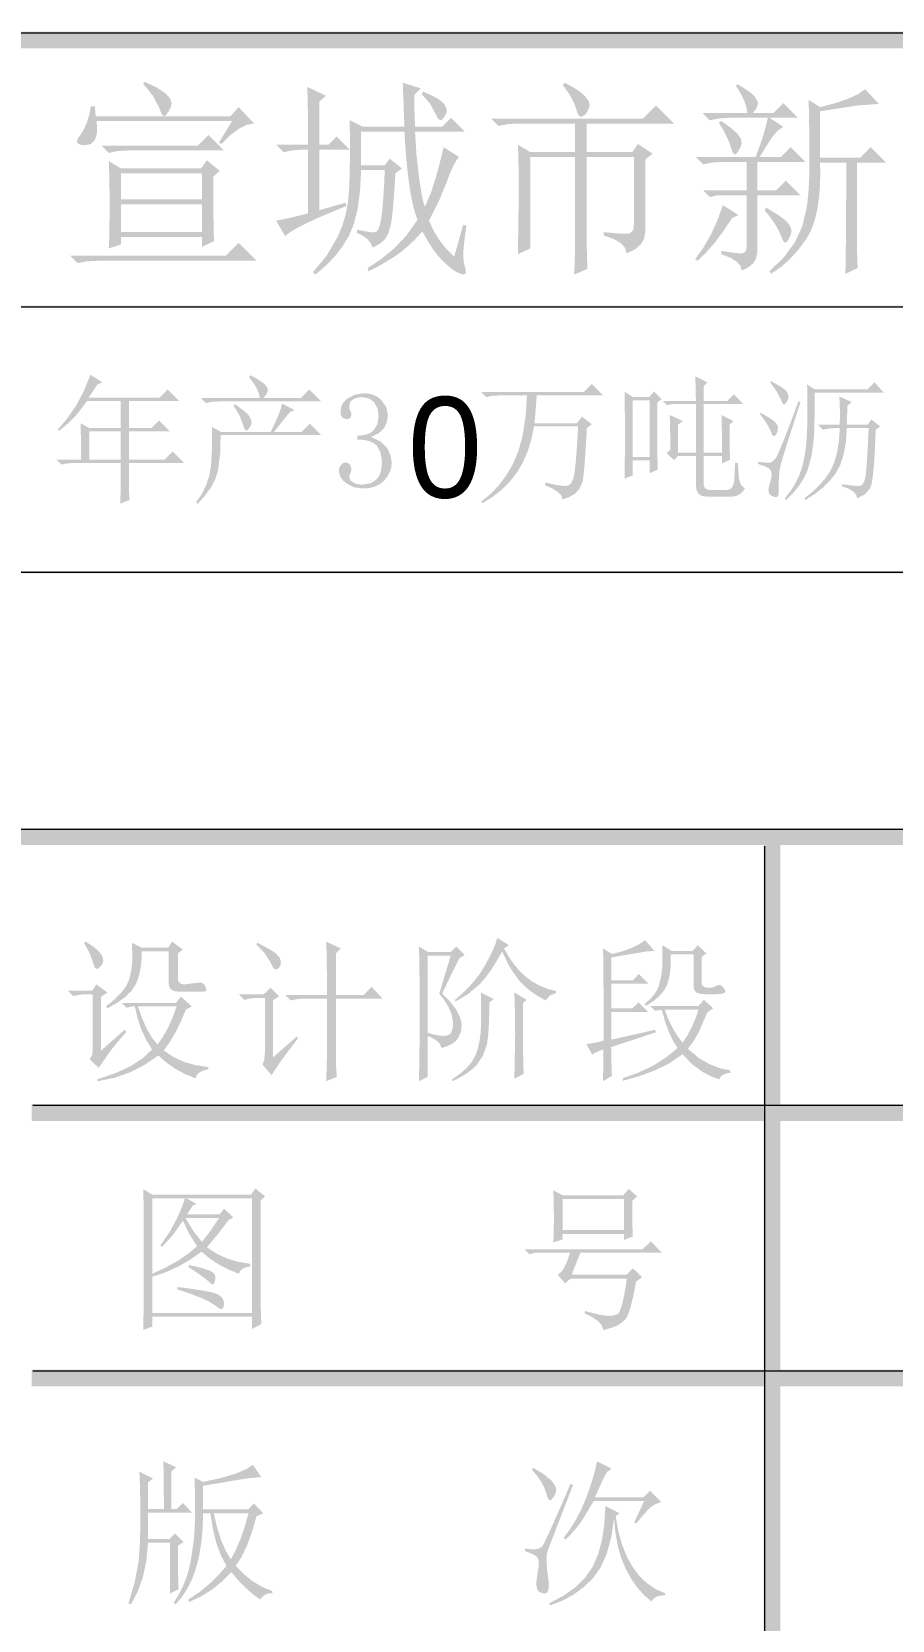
# Model space of a CAD drawing. Header units: millimetres. Extents: x 0 to 169, y 13 to 258.
# Drawn here: x 100.74 to 118.16, y 225.94 to 258.11 of the extents above; entities that cross this region are included whole.
import ezdxf

# ---------------------------------------------------------------- set-up
doc = ezdxf.new("R2010")
doc.units = ezdxf.units.MM

msp = doc.modelspace()

# ---------------------------------------------------------------- hatches: boundary and pattern name
h = msp.add_hatch(color=0)
h.dxf.hatch_style = 2
h.paths.add_polyline_path([(0, 257.767226), (168.994667, 257.767226), (168.994667, 258.105892), (0, 258.105892)])
h = msp.add_hatch(color=0)
h.dxf.hatch_style = 2
h.paths.add_polyline_path([(0.338667, 257.767226), (168.994667, 257.767226), (168.994667, 258.105892), (0.338667, 258.105892)])
h = msp.add_hatch(color=0)
h.paths.add_polyline_path([(102.145924, 255.801372), (104.097226, 255.801372), (104.3122, 256.016345), (104.626392, 255.702153), (102.67509, 255.702153), (102.46425, 255.68975), (102.294752, 255.652543)])
h.paths.add_polyline_path([(102.542799, 255.239132), (102.542799, 254.709965), (104.179908, 254.709965), (104.179908, 255.239132)])
h.paths.add_polyline_path([(102.542799, 254.610747), (102.542799, 254.048507), (104.179908, 254.048507), (104.179908, 254.610747)])
h.paths.add_polyline_path([(102.294752, 255.487179), (102.542799, 255.338351), (104.163372, 255.338351), (104.279127, 255.503715), (104.54371, 255.288741), (104.411418, 255.172986), (104.411677, 254.906594), (104.412452, 254.669658), (104.413744, 254.462177), (104.415553, 254.284151), (104.417878, 254.135582), (104.42072, 254.016468), (104.424079, 253.926809), (104.427955, 253.866606), (104.179908, 253.750851), (104.179908, 253.949288), (102.542799, 253.949288), (102.542799, 253.80046), (102.294752, 253.717778), (102.301986, 253.883228), (102.307154, 254.082269), (102.310255, 254.315416), (102.311288, 254.583186), (102.310255, 254.853884), (102.307154, 255.095127), (102.301986, 255.306397)])
h.paths.add_polyline_path([(101.517538, 253.56895), (104.659465, 253.56895), (104.924049, 253.833533), (105.287851, 253.469731), (102.096314, 253.469731), (101.848267, 253.457329), (101.666366, 253.420122)])
h.paths.add_polyline_path([(102.989283, 257.058142), (103.022356, 257.091215), (103.266269, 256.976149), (103.435767, 256.865217), (103.534986, 256.761175), (103.568059, 256.661267), (103.552212, 256.586853), (103.507425, 256.495903), (103.457127, 256.421489), (103.419231, 256.396684), (103.394426, 256.407019), (103.369622, 256.438025), (103.344817, 256.489702), (103.320012, 256.562049), (103.18772, 256.810095)])
h.paths.add_polyline_path([(104.527174, 255.867517), (104.791757, 256.297465), (102.046705, 256.297465), (102.05704, 256.174475), (102.054973, 256.070089), (102.040504, 255.984306), (102.013632, 255.917127), (101.926816, 255.830999), (101.798658, 255.806884), (101.733546, 255.815066), (101.687037, 255.830999), (101.659132, 255.854168), (101.64983, 255.884054), (101.6705, 255.946066), (101.732512, 256.032882), (101.800725, 256.148637), (101.856536, 256.280929), (101.899944, 256.429757), (101.93095, 256.595122), (102.013632, 256.595122), (102.030168, 256.396684), (104.758684, 256.396684), (104.924049, 256.578585), (105.238241, 256.247856), (105.09148, 256.222018), (104.932317, 256.144503), (104.760751, 256.015312), (104.576783, 255.834444)])
h = msp.add_hatch(color=0)
h.paths.add_polyline_path([(106.428866, 253.23822), (106.702407, 253.565505), (106.930472, 253.9548), (107.022456, 254.173908), (107.091703, 254.409553), (107.138211, 254.661734), (107.161983, 254.930451), (107.172232, 255.224921), (107.17783, 255.554014), (107.178261, 255.917213), (107.173007, 256.314002), (107.43759, 256.18171), (108.28095, 256.18171), (108.247877, 257.074679), (108.611679, 256.958924), (108.479387, 256.826632), (108.483521, 256.516573), (108.495924, 256.18171), (109.041627, 256.18171), (109.223528, 256.363611), (109.504648, 256.082491), (108.495924, 256.082491), (108.524862, 255.616025), (108.578606, 255.145425), (108.610645, 254.932432), (108.640618, 254.764398), (108.668523, 254.640805), (108.694361, 254.561137), (108.814939, 254.838812), (108.914847, 255.145425), (109.000975, 255.463063), (109.0747, 255.768299), (109.388892, 255.569861), (109.336182, 255.507849), (109.277271, 255.404497), (109.212159, 255.259803), (109.140845, 255.073767), (108.975481, 254.668624), (108.777043, 254.280017), (108.877296, 254.06711), (108.996151, 253.874874), (109.133611, 253.703308), (109.289674, 253.552413), (109.471575, 254.197335), (109.53772, 254.180799), (109.508782, 253.982361), (109.488111, 253.816997), (109.475709, 253.684705), (109.471575, 253.585486), (109.483977, 253.42839), (109.521184, 253.28783), (109.525318, 253.213416), (109.471575, 253.188611), (109.372356, 253.221684), (109.309311, 253.255704), (109.23593, 253.307811), (109.152214, 253.377488), (109.058163, 253.464219), (108.957911, 253.572825), (108.855592, 253.708821), (108.751205, 253.872721), (108.644752, 254.065043), (108.49601, 253.901746), (108.347785, 253.759119), (108.200593, 253.637163), (108.054951, 253.535877), (107.785545, 253.374646), (107.553345, 253.254757), (107.536809, 253.320903), (107.81035, 253.502804), (108.071488, 253.717778), (108.318846, 253.978227), (108.545533, 254.296554), (108.497991, 254.433066), (108.454582, 254.594899), (108.415308, 254.782571), (108.380168, 254.996597), (108.349163, 255.235256), (108.322291, 255.496136), (108.299553, 255.77872), (108.28095, 256.082491), (107.404517, 256.082491), (107.404517, 255.404497), (107.884075, 255.404497), (107.983293, 255.536788), (108.23134, 255.338351), (108.099049, 255.239132), (108.086657, 255.038369), (108.07433, 254.85776), (108.062132, 254.697305), (108.050128, 254.557003), (108.038383, 254.436855), (108.02696, 254.336861), (108.015925, 254.257021), (108.005342, 254.197335), (107.955733, 254.024391), (107.889587, 253.905191), (107.789679, 253.817686), (107.636028, 253.734314), (107.597787, 253.827332), (107.532675, 253.907947), (107.440691, 253.97616), (107.321835, 254.03197), (107.321835, 254.098116), (107.45628, 254.070211), (107.562303, 254.052641), (107.64042, 254.045406), (107.691149, 254.048507), (107.726289, 254.070211), (107.757295, 254.118787), (107.784167, 254.194234), (107.806905, 254.296554), (107.827489, 254.446415), (107.847557, 254.66449), (107.866591, 254.950777), (107.884075, 255.305278), (107.404517, 255.305278), (107.382813, 254.886785), (107.334237, 254.524619), (107.25879, 254.219298), (107.15647, 253.971337), (107.027279, 253.758344), (106.871217, 253.557236), (106.688282, 253.367498), (106.478476, 253.188611)])
h.paths.add_polyline_path([(108.628215, 256.843168), (108.661288, 256.892778), (108.823638, 256.82155), (108.947231, 256.757041), (109.032583, 256.699766), (109.080212, 256.650243), (109.124998, 256.571006), (109.140845, 256.512439), (109.128443, 256.455251), (109.091236, 256.38566), (109.045761, 256.331227), (109.008554, 256.314002), (108.958944, 256.347075), (108.909335, 256.446293), (108.797714, 256.652999)])
h.paths.add_polyline_path([(106.561158, 254.494991), (107.090325, 254.643819), (107.106861, 254.577674), (106.852355, 254.474062), (106.62627, 254.378203), (106.428608, 254.290094), (106.259368, 254.209737), (106.118549, 254.137132), (106.006153, 254.072278), (105.922179, 254.015176), (105.866627, 253.965825), (105.684726, 254.280017), (105.986516, 254.342029), (106.329648, 254.428845), (106.329648, 255.718689), (106.230429, 255.718689), (106.023723, 255.706287), (105.833554, 255.66908), (105.684726, 255.817908), (106.329648, 255.817908), (106.328614, 256.219951), (106.325513, 256.549646), (106.320346, 256.806995), (106.313111, 256.991997), (106.69345, 256.810095), (106.561158, 256.69434), (106.561158, 255.817908), (106.743059, 255.817908), (106.908424, 255.983273), (107.173007, 255.718689), (106.561158, 255.718689)])
h = msp.add_hatch(color=0)
h.paths.add_polyline_path([(111.489023, 257.025069), (111.522095, 257.074679), (111.672043, 256.995183), (111.791502, 256.922406), (111.880988, 256.856863), (111.941019, 256.799071), (112.01061, 256.703298), (112.034726, 256.628194), (112.023012, 256.579274), (111.990628, 256.501415), (111.941019, 256.427001), (111.874873, 256.38566), (111.839647, 256.387641), (111.808038, 256.418044), (111.77953, 256.476352), (111.753606, 256.562049), (111.718466, 256.6592), (111.662655, 256.768754), (111.586174, 256.890711)])
h.paths.add_polyline_path([(110.579517, 253.602023), (110.596054, 254.831233), (110.59502, 255.119501), (110.59192, 255.380381), (110.586752, 255.613355), (110.579517, 255.817908), (110.827564, 255.66908), (111.737069, 255.66908), (111.737069, 256.247856), (110.579517, 256.247856), (110.372812, 256.235454), (110.182642, 256.198247), (110.033814, 256.347075), (113.109595, 256.347075), (113.374179, 256.611658), (113.737981, 256.247856), (111.96858, 256.247856), (111.96858, 255.66908), (112.894622, 255.66908), (113.010377, 255.834444), (113.308033, 255.636007), (113.159205, 255.520252), (113.159205, 254.065043), (113.135434, 253.919316), (113.06412, 253.796326), (112.945264, 253.696074), (112.778866, 253.618559), (112.749928, 253.728113), (112.663111, 253.825265), (112.518417, 253.910014), (112.315845, 253.982361), (112.315845, 254.048507), (112.568715, 254.023702), (112.767842, 254.015434), (112.843203, 254.027836), (112.895311, 254.065043), (112.923646, 254.127055), (112.927694, 254.213872), (112.927694, 255.569861), (111.96858, 255.569861), (111.96858, 253.899679), (111.985116, 253.304366), (111.720533, 253.188611), (111.732935, 253.606157), (111.737069, 253.998898), (111.737069, 255.569861), (110.827564, 255.569861), (110.827564, 253.717778)])
h = msp.add_hatch(color=0)
h.paths.add_polyline_path([(117.442148, 255.454106), (117.442148, 253.932752), (117.446282, 253.647498), (117.458684, 253.320903), (117.210637, 253.205148), (117.217872, 253.67437), (117.223039, 254.205603), (117.22614, 254.798849), (117.227174, 255.454106), (116.698007, 255.454106), (116.70086, 255.194949), (116.692925, 254.954912), (116.674268, 254.733995), (116.644952, 254.532198), (116.605043, 254.349522), (116.554605, 254.185966), (116.493702, 254.041531), (116.422399, 253.916215), (116.26315, 253.698141), (116.090981, 253.506938), (115.905377, 253.342607), (115.705819, 253.205148), (115.672747, 253.254757), (115.966269, 253.5407), (116.185377, 253.839045), (116.334894, 254.161506), (116.422399, 254.51704), (116.448151, 254.715391), (116.467186, 254.938031), (116.478985, 255.184441), (116.483033, 255.454106), (116.478899, 256.053553), (116.466497, 256.727413), (116.698007, 256.578585), (117.0153, 256.663334), (117.272649, 256.752218), (117.470053, 256.845235), (117.607512, 256.942387), (117.888632, 256.644731), (117.442148, 256.611658), (117.315024, 256.592021), (117.148625, 256.566183), (116.942953, 256.534143), (116.698007, 256.495903), (116.698007, 255.553325), (117.508293, 255.553325), (117.723267, 255.768299), (118.03746, 255.454106)])
h.paths.add_polyline_path([(114.697095, 256.297465), (114.892088, 256.161039), (115.0168, 256.049418), (115.086391, 255.954334), (115.110507, 255.867517), (115.09466, 255.784835), (115.049873, 255.702153), (115.003709, 255.640141), (114.978215, 255.61947), (114.93274, 255.652543), (114.895533, 255.751762), (114.861427, 255.858216), (114.808717, 255.979138), (114.737403, 256.114531), (114.647486, 256.264392)])
h.paths.add_polyline_path([(115.606601, 254.544601), (115.750261, 254.458818), (115.86705, 254.38337), (115.956967, 254.318258), (116.020012, 254.263481), (116.094426, 254.168396), (116.119231, 254.08158), (116.106829, 254.007855), (116.069622, 253.921727), (116.024146, 253.854893), (115.986939, 253.833533), (115.949732, 253.87074), (115.904257, 253.982361), (115.852581, 254.095016), (115.780234, 254.218006), (115.687216, 254.351331), (115.573528, 254.494991)])
h.paths.add_polyline_path([(114.730168, 254.59421), (115.044361, 254.395773), (114.912069, 254.329627), (114.732235, 254.058842), (114.556536, 253.825265), (114.38497, 253.628894), (114.217538, 253.469731), (114.167929, 253.502804), (114.333293, 253.732247), (114.482122, 253.990629), (114.614413, 254.27795)])
h.paths.add_polyline_path([(114.697095, 253.668168), (114.833607, 253.646464), (114.945831, 253.630961), (115.034284, 253.62166), (115.099483, 253.618559), (115.146939, 253.626827), (115.181476, 253.651632), (115.202577, 253.692973), (115.209726, 253.750851), (115.209726, 254.792648), (114.614413, 254.792648), (114.465585, 254.759575), (114.333293, 254.891866), (115.209726, 254.891866), (115.209726, 255.470642), (114.730168, 255.470642), (114.523463, 255.45824), (114.333293, 255.421033), (114.184465, 255.569861), (115.391627, 255.569861), (115.475343, 255.793103), (115.544589, 255.999809), (115.599366, 256.189978), (115.639674, 256.363611), (114.86246, 256.363611), (114.655754, 256.351209), (114.465585, 256.314002), (114.316757, 256.46283), (115.226262, 256.46283), (115.205592, 256.583753), (115.160116, 256.715011), (115.089836, 256.856604), (114.994752, 257.008533), (115.027825, 257.041606), (115.161236, 256.963144), (115.264158, 256.893467), (115.337108, 256.833091), (115.380602, 256.782535), (115.425389, 256.707432), (115.441236, 256.661267), (115.416431, 256.570317), (115.342017, 256.46283), (115.755429, 256.46283), (115.953866, 256.661267), (116.251523, 256.363611), (115.672747, 256.363611), (115.953866, 256.18171), (115.8388, 256.103851), (115.727868, 255.972248), (115.611424, 255.793792), (115.474309, 255.569861), (115.904257, 255.569861), (116.102694, 255.768299), (116.400351, 255.470642), (115.4247, 255.470642), (115.4247, 254.891866), (115.805038, 254.891866), (116.003476, 255.090304), (116.301132, 254.792648), (115.4247, 254.792648), (115.4247, 253.635095), (115.405063, 253.51934), (115.346151, 253.420122), (115.247966, 253.337439), (115.110507, 253.271293), (115.084669, 253.366378), (115.007154, 253.453194), (114.877963, 253.531743), (114.697095, 253.602023)])
h = msp.add_hatch(color=0)
h.dxf.hatch_style = 2
h.paths.add_polyline_path([(82.736972, 252.517892), (168.656, 252.517892), (168.656, 252.560226), (82.736972, 252.560226)])
h = msp.add_hatch(color=0)
h.paths.add_polyline_path([(101.89942, 250.014493), (101.89942, 249.441229), (102.53883, 249.441229), (102.53883, 250.014493)])
h.paths.add_polyline_path([(101.921469, 251.161021), (102.164003, 251.006681), (102.064785, 250.962583), (101.888396, 250.698), (103.321556, 250.698), (103.48692, 250.863365), (103.718431, 250.631854), (102.704194, 250.631854), (102.704194, 250.080639), (103.156191, 250.080639), (103.310531, 250.234979), (103.531017, 250.014493), (102.704194, 250.014493), (102.704194, 249.441229), (103.420774, 249.441229), (103.586139, 249.606594), (103.817649, 249.375083), (102.704194, 249.375083), (102.704194, 248.95616), (102.705572, 248.782527), (102.715219, 248.625431), (102.527806, 248.54826), (102.531854, 248.708716), (102.535385, 248.84385), (102.537882, 248.955212), (102.53883, 249.044354), (102.53883, 249.375083), (101.601764, 249.375083), (101.461204, 249.366815), (101.337181, 249.34201), (101.237962, 249.441229), (101.734056, 249.441229), (101.733108, 249.676788), (101.73061, 249.878756), (101.727079, 250.046619), (101.723031, 250.179858), (101.89942, 250.080639), (102.53883, 250.080639), (102.53883, 250.631854), (101.855323, 250.631854), (101.739568, 250.472002), (101.623812, 250.328686), (101.479118, 250.183303), (101.293083, 250.025517), (101.26001, 250.047566), (101.451558, 250.274253), (101.634837, 250.538148), (101.792622, 250.833048)])
h = msp.add_hatch(color=0)
h.paths.add_polyline_path([(104.823948, 250.532635), (104.845997, 250.565708), (104.944182, 250.49629), (105.023763, 250.436173), (105.084742, 250.384324), (105.127116, 250.33971), (105.171903, 250.26254), (105.18775, 250.201906), (105.176037, 250.144029), (105.143653, 250.086151), (105.102312, 250.039298), (105.077507, 250.025517), (105.044434, 250.05859), (105.011361, 250.157809), (104.940392, 250.339021)])
h.paths.add_polyline_path([(105.805111, 250.576733), (106.05867, 250.444441), (105.959451, 250.400344), (105.901746, 250.32903), (105.828538, 250.239113), (105.74086, 250.130593), (105.639747, 250.003469), (106.201986, 250.003469), (106.367351, 250.168833), (106.598861, 249.937323), (104.559365, 249.937323), (104.550407, 249.557673), (104.504243, 249.215231), (104.453686, 249.050555), (104.368506, 248.88588), (104.24922, 248.719137), (104.096344, 248.54826), (104.063271, 248.581333), (104.181179, 248.751952), (104.270666, 248.933422), (104.332247, 249.126261), (104.366439, 249.330986), (104.38711, 249.731306), (104.382976, 250.102688), (104.570389, 250.003469), (105.573601, 250.003469), (105.662484, 250.187609), (105.730697, 250.343844), (105.778239, 250.473208)])
h.paths.add_polyline_path([(104.16249, 250.686976), (105.353115, 250.686976), (105.333391, 250.78206), (105.290414, 250.885413), (105.223665, 250.997034), (105.132628, 251.116924), (105.165701, 251.149997), (105.27026, 251.092033), (105.353115, 251.041821), (105.415299, 250.998843), (105.457845, 250.962583), (105.502632, 250.901261), (105.518479, 250.85234), (105.493674, 250.769658), (105.41926, 250.686976), (106.179937, 250.686976), (106.356326, 250.863365), (106.598861, 250.62083), (104.526292, 250.62083), (104.385732, 250.612562), (104.261708, 250.587757)])
h = msp.add_hatch(color=0)
h.dxf.hatch_style = 2
h.paths.add_polyline_path([(111.974835, 250.080639), (111.96268, 249.861014), (111.950977, 249.66516), (111.939662, 249.493078), (111.92867, 249.344766), (111.917937, 249.220226), (111.907397, 249.119457), (111.896986, 249.042459), (111.88664, 248.989233), (111.823939, 248.847295), (111.7323, 248.746698), (111.611722, 248.681241), (111.478741, 248.636455), (111.460051, 248.709922), (111.39537, 248.781838), (111.284179, 248.852721), (111.125963, 248.923087), (111.136987, 248.978208), (111.362986, 248.925843), (111.539375, 248.90655), (111.60664, 248.920072), (111.659953, 248.969251), (111.69983, 249.054603), (111.726788, 249.176646), (111.744185, 249.33779), (111.762617, 249.548027), (111.781048, 249.80684), (111.798446, 250.113712), (110.905477, 250.113712), (110.84958, 249.843961), (110.772496, 249.596947), (110.673708, 249.372672), (110.552699, 249.171134), (110.410072, 248.990266), (110.246775, 248.828002), (110.062807, 248.684342), (109.858168, 248.559285), (109.836119, 248.592358), (110.019054, 248.739205), (110.187519, 248.915508), (110.341515, 249.121783), (110.481041, 249.358547), (110.594729, 249.631312), (110.679479, 249.95317), (110.735289, 250.323604), (110.762161, 250.742097), (110.199921, 250.742097), (110.059362, 250.733829), (109.935338, 250.709024), (109.836119, 250.808243), (111.908689, 250.808243), (112.074053, 250.973608), (112.305564, 250.742097), (110.960599, 250.742097), (110.916501, 250.179858), (111.776397, 250.179858), (111.875616, 250.312149), (112.074053, 250.157809)])
h = msp.add_hatch(color=0)
h.paths.add_polyline_path([(113.400057, 250.598781), (113.400057, 249.628642), (113.411081, 249.242792), (113.245717, 249.165622), (113.245717, 249.430205), (112.903963, 249.430205), (112.903963, 249.121524), (112.738598, 249.055378), (112.749623, 249.937323), (112.738598, 250.819267), (112.903963, 250.709024), (113.234692, 250.709024), (113.333911, 250.819267), (113.488251, 250.664927)])
h.paths.add_polyline_path([(113.245717, 250.642878), (112.903963, 250.642878), (112.903963, 249.496351), (113.245717, 249.496351)])
h.paths.add_polyline_path([(113.66464, 249.639667), (113.663693, 249.844478), (113.661195, 250.029651), (113.657664, 250.196222), (113.653616, 250.345222), (113.918199, 250.223955), (113.81898, 250.146785), (113.81898, 249.584545), (114.182783, 249.584545), (114.182783, 250.565708), (113.697713, 250.565708), (113.598494, 250.54366), (113.5103, 250.631854), (114.182783, 250.631854), (114.171758, 251.127948), (114.414293, 251.006681), (114.337123, 250.92951), (114.337123, 250.631854), (114.822192, 250.631854), (114.954484, 250.764146), (115.141897, 250.565708), (114.337123, 250.565708), (114.337123, 249.584545), (114.711949, 249.584545), (114.711002, 249.811921), (114.708504, 250.014493), (114.704973, 250.19226), (114.700925, 250.345222), (114.94346, 250.223955), (114.866289, 250.146785), (114.866462, 249.882288), (114.867668, 249.676185), (114.87094, 249.528993), (114.877314, 249.441229), (114.711949, 249.364059), (114.711949, 249.518399), (114.337123, 249.518399), (114.337123, 248.95616), (114.346511, 248.898282), (114.375019, 248.856941), (114.423164, 248.832136), (114.491463, 248.823868), (114.789119, 248.823868), (114.856126, 248.835409), (114.907631, 248.870721), (114.942598, 248.930838), (114.959996, 249.016793), (114.976533, 249.375083), (115.031654, 249.375083), (115.053703, 249.060891), (115.093666, 248.934111), (115.17497, 248.856941), (115.12338, 248.784594), (115.059904, 248.732918), (114.985059, 248.701912), (114.899362, 248.691576), (114.403269, 248.691576), (114.306031, 248.706046), (114.237215, 248.749454), (114.196305, 248.821801), (114.182783, 248.923087), (114.182783, 249.518399), (113.81898, 249.518399), (113.74181, 249.430205), (113.58747, 249.573521)])
h = msp.add_hatch(color=0)
h.paths.add_polyline_path([(116.434828, 250.962583), (116.589168, 250.863365), (117.658526, 250.863365), (117.801842, 251.006681), (117.989255, 250.797219), (116.589168, 250.797219), (116.588134, 250.532722), (116.585034, 250.293546), (116.579866, 250.080208), (116.572631, 249.893226), (116.531979, 249.550094), (116.445852, 249.231767), (116.375572, 249.076566), (116.280487, 248.924465), (116.160598, 248.774431), (116.015904, 248.625431), (115.982831, 248.658503), (116.098414, 248.804059), (116.196427, 248.958916), (116.275837, 249.122041), (116.335609, 249.292401), (116.379103, 249.479556), (116.410712, 249.694099), (116.430952, 249.936548), (116.44034, 250.207418), (116.440254, 250.465714), (116.439651, 250.678018), (116.438014, 250.843814)])
h.paths.add_polyline_path([(116.655314, 250.146785), (117.096286, 250.146785), (117.098439, 250.347203), (117.096975, 250.509898), (117.09241, 250.634352), (117.085262, 250.720049), (117.338821, 250.609806), (117.250626, 250.532635), (117.239602, 250.146785), (117.658526, 250.146785), (117.735696, 250.257028), (117.912085, 250.113712), (117.82389, 250.047566), (117.814847, 249.799261), (117.804253, 249.579377), (117.792109, 249.387916), (117.778415, 249.224877), (117.76317, 249.09026), (117.746376, 248.984065), (117.72803, 248.906292), (117.708135, 248.856941), (117.601337, 248.737052), (117.449064, 248.658503), (117.424087, 248.735157), (117.365003, 248.800441), (117.27078, 248.855391), (117.140383, 248.901038), (117.140383, 248.945135), (117.33951, 248.917575), (117.476625, 248.90655), (117.522961, 248.914819), (117.562063, 248.947891), (117.592897, 249.005769), (117.614428, 249.088451), (117.630965, 249.218676), (117.647501, 249.427449), (117.664038, 249.71477), (117.680574, 250.080639), (117.239602, 250.080639), (117.219879, 249.800553), (117.176901, 249.555606), (117.110153, 249.3458), (117.019116, 249.171134), (116.900174, 249.019205), (116.757978, 248.877612), (116.59201, 248.746353), (116.401755, 248.625431), (116.379706, 248.658503), (116.543004, 248.788986), (116.685631, 248.925154), (116.807587, 249.068556), (116.908873, 249.220743), (116.98544, 249.389208), (117.041853, 249.588679), (117.07863, 249.819156), (117.096286, 250.080639), (117.019116, 250.080639), (116.878556, 250.072371), (116.754533, 250.047566)])
h.paths.add_polyline_path([(116.302536, 250.609806), (116.218562, 250.351434), (116.144406, 250.122066), (116.080069, 249.921766), (116.02555, 249.750599), (115.98085, 249.608629), (115.945969, 249.49592), (115.920906, 249.412538), (115.905661, 249.358547), (115.87121, 249.18767), (115.861564, 249.000257), (115.858808, 248.837648), (115.856052, 248.741186), (115.839515, 248.6964), (115.806442, 248.680552), (115.76579, 248.688131), (115.712736, 248.708113), (115.665882, 248.750143), (115.652102, 248.812844), (115.66037, 248.887258), (115.685175, 248.978208), (115.70998, 249.073293), (115.718248, 249.143573), (115.703089, 249.210408), (115.663126, 249.26484), (115.579755, 249.30687), (115.44264, 249.353035), (115.44264, 249.397132), (115.535658, 249.386797), (115.608005, 249.380595), (115.659681, 249.378528), (115.690687, 249.380595), (115.735473, 249.404711), (115.80093, 249.474302), (115.822623, 249.510454), (115.854587, 249.577483), (115.896758, 249.675259), (115.949069, 249.803653), (116.011458, 249.962537), (116.083859, 250.15178), (116.166207, 250.371254), (116.258439, 250.62083)])
h.paths.add_polyline_path([(115.497762, 250.389319), (115.64659, 250.303537), (115.754077, 250.228089), (115.820223, 250.162977), (115.845027, 250.1082), (115.836759, 250.017249), (115.811954, 249.959372), (115.778881, 249.924921), (115.762345, 249.915274), (115.729272, 249.941457), (115.696199, 250.025517), (115.612828, 250.181925), (115.475713, 250.367271)])
h.paths.add_polyline_path([(115.707224, 251.028729), (115.833142, 250.959483), (115.929088, 250.900572), (115.994028, 250.851996), (116.026928, 250.813755), (116.051733, 250.752433), (116.060001, 250.720049), (116.048977, 250.66286), (116.021416, 250.609806), (115.988343, 250.567775), (115.971807, 250.554684), (115.938734, 250.579489), (115.905661, 250.653903), (115.82229, 250.817889), (115.685175, 251.006681)])
h = msp.add_hatch(color=0)
h.dxf.hatch_style = 2
h.paths.add_polyline_path([(108.024083, 249.386108), (108.01392, 249.282669), (107.98412, 249.186981), (107.935717, 249.098528), (107.869743, 249.016793), (107.78396, 248.945308), (107.683708, 248.895526), (107.568986, 248.866415), (107.439795, 248.856941), (107.254449, 248.883124), (107.098042, 248.967184), (107.033791, 249.023081), (106.989177, 249.083628), (106.963166, 249.149343), (106.954726, 249.220743), (106.964372, 249.282755), (106.998823, 249.336498), (107.040853, 249.373705), (107.087017, 249.386108), (107.142139, 249.373705), (107.180724, 249.336498), (107.208285, 249.253816), (107.201395, 249.203518), (107.186236, 249.165622), (107.169011, 249.122902), (107.164188, 249.088451), (107.184858, 249.027129), (107.24687, 248.978208), (107.333686, 248.943757), (107.428771, 248.934111), (107.602404, 248.96305), (107.726427, 249.049866), (107.769835, 249.115151), (107.800841, 249.195938), (107.819445, 249.293262), (107.825646, 249.408156), (107.798085, 249.586612), (107.720915, 249.727861), (107.655889, 249.779365), (107.568642, 249.817434), (107.459691, 249.841032), (107.329552, 249.849128), (107.329552, 249.926299), (107.430752, 249.932586), (107.519032, 249.951792), (107.593877, 249.984435), (107.654769, 250.03103), (107.731939, 250.154364), (107.7595, 250.323174), (107.738829, 250.46649), (107.676818, 250.593269), (107.57002, 250.680086), (107.417747, 250.709024), (107.335064, 250.698), (107.252382, 250.670439), (107.185547, 250.617385), (107.164188, 250.54366), (107.169011, 250.469935), (107.186236, 250.433417), (107.208285, 250.378295), (107.201395, 250.327997), (107.186236, 250.290101), (107.153852, 250.265296), (107.109066, 250.257028), (107.026384, 250.290101), (106.996756, 250.336265), (106.987799, 250.411368), (106.996239, 250.490002), (107.02225, 250.560885), (107.066864, 250.624533), (107.131115, 250.681464), (107.284077, 250.758634), (107.461844, 250.786194), (107.565024, 250.777065), (107.658903, 250.750365), (107.742447, 250.70713), (107.814622, 250.648391), (107.91384, 250.504386), (107.946913, 250.356247), (107.926243, 250.203284), (107.864231, 250.075127), (107.757433, 249.973152), (107.60516, 249.90425), (107.807731, 249.800897), (107.935889, 249.67274), (108.000657, 249.527357)])
h = msp.add_hatch(color=0)
h.dxf.hatch_style = 2
h.paths.add_polyline_path([(82.736972, 247.141559), (168.656, 247.141559), (168.656, 247.183892), (82.736972, 247.183892)])
h = msp.add_hatch(color=0)
h.dxf.hatch_style = 2
h.paths.add_polyline_path([(0.338667, 241.638226), (168.994667, 241.638226), (168.994667, 241.976892), (0.338667, 241.976892)])
h = msp.add_hatch(color=0)
h.dxf.hatch_style = 2
h.paths.add_polyline_path([(115.552361, 12.706615), (115.891024, 12.706615), (115.891024, 241.638226), (115.552361, 241.638226)])
h = msp.add_hatch(color=0)
h.paths.add_polyline_path([(101.793146, 239.658922), (101.831731, 239.68097), (101.998474, 239.565904), (102.107339, 239.471509), (102.166594, 239.384003), (102.184509, 239.300632), (102.164527, 239.228974), (102.123875, 239.173852), (102.0784, 239.136645), (102.057729, 239.124243), (102.012943, 239.153871), (101.980559, 239.24551), (101.913724, 239.43568)])
h.paths.add_polyline_path([(102.140411, 237.476109), (102.614457, 237.895033), (102.653042, 237.856448), (102.471141, 237.645608), (102.322313, 237.459573), (102.090802, 237.123332), (101.908901, 237.29972), (101.957821, 237.381714), (101.969535, 237.476109), (101.969535, 238.617125), (101.809682, 238.617125), (101.699439, 238.606101), (101.57266, 238.57854), (101.462417, 238.688783), (101.95851, 238.688783), (102.041193, 238.815563), (102.267191, 238.650198), (102.140411, 238.567516)])
h.paths.add_polyline_path([(102.884552, 238.369078), (102.974469, 238.11595), (103.070587, 237.902612), (103.172907, 237.729582), (103.281427, 237.597377), (103.392876, 237.756712), (103.495023, 237.937752), (103.586835, 238.14153), (103.667278, 238.369078)])
h.paths.add_polyline_path([(102.553823, 238.440736), (103.656253, 238.440736), (103.755472, 238.567516), (103.975958, 238.369078), (103.854691, 238.302932), (103.755472, 238.065221), (103.647985, 237.84818), (103.53223, 237.651809), (103.408207, 237.476109), (103.59829, 237.346832), (103.812661, 237.248044), (104.050803, 237.179228), (104.3122, 237.139868), (104.3122, 237.101283), (104.202732, 237.068124), (104.122719, 237.02618), (104.072679, 236.974934), (104.053128, 236.91387), (103.841341, 236.998619), (103.64454, 237.104039), (103.463242, 237.23013), (103.297964, 237.376891), (103.022959, 237.185774), (102.726767, 237.034448), (102.408871, 236.92343), (102.068753, 236.853236), (102.057729, 236.891821), (102.424718, 237.016017), (102.732279, 237.157783), (102.980929, 237.318152), (103.171184, 237.498158), (103.050261, 237.695476), (102.952076, 237.906746), (102.876628, 238.131453), (102.823918, 238.369078), (102.763285, 238.369078), (102.653042, 238.341517)])
h.paths.add_polyline_path([(103.694839, 238.93683), (103.703107, 238.883), (103.727911, 238.84519), (103.769253, 238.822883), (103.82713, 238.815563), (104.091714, 238.848635), (104.181975, 238.849324), (104.23503, 238.804538), (104.26259, 238.743905), (104.273615, 238.699807), (104.265346, 238.679826), (104.240542, 238.672247), (104.20833, 238.66906), (104.144079, 238.667423), (104.046755, 238.666821), (103.915325, 238.666734), (103.716887, 238.666734), (103.619822, 238.679137), (103.552212, 238.716344), (103.514574, 238.778355), (103.507425, 238.865172), (103.507425, 239.482533), (102.961722, 239.482533), (102.956641, 239.282028), (102.933472, 239.102194), (102.892734, 238.943031), (102.834943, 238.804538), (102.749332, 238.678534), (102.625481, 238.55718), (102.464423, 238.440994), (102.267191, 238.330493), (102.23963, 238.369078), (102.417397, 238.516959), (102.553823, 238.655021), (102.648908, 238.783781), (102.702651, 238.903757), (102.755016, 239.11942), (102.774309, 239.306144), (102.763285, 239.658922), (102.961722, 239.559703), (103.496401, 239.559703), (103.579083, 239.68097), (103.794057, 239.521118), (103.694839, 239.443948)])
h = msp.add_hatch(color=0)
h.paths.add_polyline_path([(105.284764, 239.620337), (105.295788, 239.658922), (105.421879, 239.595877), (105.527299, 239.539033), (105.612048, 239.48839), (105.676127, 239.443948), (105.753297, 239.35851), (105.780858, 239.273071), (105.769144, 239.195212), (105.73676, 239.146292), (105.698864, 239.121487), (105.681639, 239.113219), (105.622383, 239.150426), (105.571396, 239.262047), (105.454952, 239.441192)])
h.paths.add_polyline_path([(105.621005, 237.338306), (106.100562, 237.757229), (106.128123, 237.724156), (105.930633, 237.466721), (105.776035, 237.256312), (105.663811, 237.092412), (105.593444, 236.974503), (105.406031, 237.189477), (105.443238, 237.283184), (105.455641, 237.4265), (105.455641, 238.539955), (105.135936, 238.539955), (105.246179, 238.539955), (105.155917, 238.528931), (105.036717, 238.50137), (104.926474, 238.617125), (105.433592, 238.617125), (105.571396, 238.749417), (105.742273, 238.57854), (105.621005, 238.490345)])
h.paths.add_polyline_path([(106.712411, 238.600589), (106.711378, 238.978688), (106.708277, 239.285474), (106.70311, 239.519912), (106.695875, 239.68097), (106.993531, 239.543167), (106.894312, 239.443948), (106.894312, 238.600589), (107.456552, 238.600589), (107.616405, 238.765953), (107.836891, 238.528931), (106.894312, 238.528931), (106.894312, 237.398939), (106.898447, 237.161917), (106.910849, 236.941431), (106.695875, 236.853236), (106.70311, 237.035223), (106.708277, 237.192923), (106.711378, 237.326851), (106.712411, 237.437524), (106.712411, 238.528931), (106.078514, 238.528931), (106.265927, 238.528931), (106.118477, 238.517906), (105.979295, 238.490345), (105.869052, 238.600589)])
h = msp.add_hatch(color=0)
h.paths.add_polyline_path([(110.396955, 239.609312), (110.297736, 239.543167), (110.399194, 239.367553), (110.50582, 239.213127), (110.618647, 239.080404), (110.738708, 238.969903), (110.866866, 238.873871), (111.01156, 238.792825), (111.17279, 238.727282), (111.350557, 238.677759), (111.350557, 238.639174), (111.231357, 238.593698), (111.141095, 238.490345), (110.976764, 238.581296), (110.831037, 238.680515), (110.703913, 238.788002), (110.595392, 238.903757), (110.410735, 239.16834), (110.259151, 239.482533), (110.137195, 239.267387), (110.019372, 239.08428), (109.905684, 238.932179), (109.79613, 238.81005), (109.568754, 238.618503), (109.316573, 238.468297), (109.305549, 238.50137), (109.495718, 238.669749), (109.661082, 238.843812), (109.801642, 239.023043), (109.917398, 239.206925), (110.010329, 239.380644), (110.082073, 239.530075), (110.132113, 239.655735), (110.159932, 239.758141)])
h.paths.add_polyline_path([(110.00008, 238.45176), (109.996979, 238.165559), (109.987678, 237.927417), (109.972175, 237.737851), (109.95047, 237.597377), (109.872611, 237.373446), (109.741009, 237.178453), (109.648939, 237.092756), (109.537748, 237.009643), (109.406921, 236.929631), (109.255939, 236.853236), (109.244915, 236.891821), (109.411227, 237.008696), (109.546016, 237.128155), (109.648766, 237.250714), (109.71896, 237.376891), (109.766502, 237.513403), (109.801642, 237.666968), (109.82438, 237.838103), (109.834715, 238.027325), (109.834629, 238.21224), (109.834026, 238.378035), (109.83239, 238.524194), (109.829203, 238.650198), (110.088274, 238.517906)])
h.paths.add_polyline_path([(110.507198, 236.902845), (110.523734, 237.801326), (110.5196, 238.238164), (110.507198, 238.650198), (110.755245, 238.50137), (110.683587, 238.440736), (110.683587, 237.4265), (110.694611, 237.002064)])
h.paths.add_polyline_path([(109.217354, 239.394339), (108.748821, 239.394339), (108.748821, 237.834399), (108.88628, 237.797192), (109.001002, 237.776522), (109.092986, 237.772388), (109.162233, 237.78479), (109.211842, 237.81571), (109.244915, 237.875051), (109.261451, 237.962298), (109.261451, 238.076934), (109.237766, 238.204919), (109.183592, 238.340139), (109.099446, 238.48156), (108.985844, 238.628149)])
h.paths.add_polyline_path([(108.572432, 236.853236), (108.576308, 236.95168), (108.579667, 237.073378), (108.582509, 237.21833), (108.584835, 237.386537), (108.586643, 237.577998), (108.587935, 237.792714), (108.58871, 238.030684), (108.588969, 238.291908), (108.58871, 238.550807), (108.587935, 238.781801), (108.586643, 238.984889), (108.584835, 239.160072), (108.582509, 239.30735), (108.579667, 239.426722), (108.576308, 239.51819), (108.572432, 239.581752), (108.759845, 239.471509), (109.217354, 239.471509), (109.333109, 239.581752), (109.503986, 239.410875), (109.393743, 239.344729), (109.328631, 239.216485), (109.249049, 239.054652), (109.154998, 238.858712), (109.046477, 238.628149), (109.198751, 238.475187), (109.322085, 238.313957), (109.405456, 238.155482), (109.443352, 238.005276), (109.427505, 237.860582), (109.366182, 237.724156), (109.314506, 237.662145), (109.242159, 237.608401), (109.149141, 237.562926), (109.035453, 237.525719), (109.002294, 237.600133), (108.943814, 237.666279), (108.859495, 237.724156), (108.748821, 237.773766), (108.748821, 236.941431)])
h = msp.add_hatch(color=0)
h.paths.add_polyline_path([(112.47195, 237.696595), (113.353894, 237.895033), (113.375943, 237.845424), (112.47195, 237.547767), (112.472122, 237.36578), (112.473328, 237.208081), (112.476601, 237.074153), (112.482974, 236.963479), (112.301073, 236.853236), (112.308652, 237.163295), (112.312097, 237.498158), (112.2233, 237.46698), (112.15569, 237.438902), (112.109784, 237.412892), (112.086099, 237.387915), (111.964832, 237.608401), (112.017542, 237.612535), (112.092989, 237.624937), (112.191174, 237.645608), (112.312097, 237.674547), (112.312097, 238.749417), (112.31115, 239.028469), (112.308652, 239.253779), (112.305121, 239.425344), (112.301073, 239.543167), (112.482974, 239.432924), (112.644204, 239.470131), (112.83024, 239.532142), (113.009385, 239.614136), (113.155457, 239.708531), (113.34287, 239.493557), (113.170615, 239.481155), (112.957019, 239.443948), (112.47195, 239.361266), (112.47195, 238.898245), (112.90741, 238.898245), (113.028677, 239.025024), (113.227115, 238.826587), (112.47195, 238.826587), (112.47195, 238.330493), (112.896385, 238.330493), (113.017653, 238.45176), (113.21609, 238.253323), (112.47195, 238.253323)])
h.paths.add_polyline_path([(113.502722, 239.609312), (113.690135, 239.493557), (114.120083, 239.493557), (114.219302, 239.609312), (114.395691, 239.443948), (114.296472, 239.37229), (114.296472, 238.876196), (114.303793, 238.81918), (114.3261, 238.779734), (114.36391, 238.756824), (114.41774, 238.749417), (114.505934, 238.749417), (114.632714, 238.799026), (114.682323, 238.802471), (114.731932, 238.760441), (114.769139, 238.706697), (114.781542, 238.677759), (114.769312, 238.649681), (114.73331, 238.630905), (114.674571, 238.620398), (114.594128, 238.617125), (114.346082, 238.617125), (114.252892, 238.626599), (114.187607, 238.65571), (114.149194, 238.705492), (114.13662, 238.776977), (114.13662, 239.421899), (113.673599, 239.421899), (113.674805, 239.241032), (113.662575, 239.078768), (113.637942, 238.935107), (113.601941, 238.81005), (113.541049, 238.696362), (113.449668, 238.586808), (113.328314, 238.481388), (113.177505, 238.380102), (113.144432, 238.418688), (113.248905, 238.509638), (113.331156, 238.600589), (113.391704, 238.691539), (113.431064, 238.78249), (113.477229, 238.969214), (113.502722, 239.16834), (113.506856, 239.378491)])
h.paths.add_polyline_path([(113.552332, 238.302932), (113.626746, 238.100361), (113.717696, 237.922594), (113.812092, 237.766875), (113.910622, 237.635962), (114.006395, 237.771699), (114.098035, 237.944642), (114.175205, 238.125854), (114.235839, 238.302932)])
h.paths.add_polyline_path([(113.811403, 237.525719), (113.723897, 237.662145), (113.640526, 237.839911), (113.561978, 238.050751), (113.491698, 238.302932), (113.353894, 238.280884), (113.254675, 238.380102), (114.235839, 238.380102), (114.346082, 238.50137), (114.533495, 238.330493), (114.41774, 238.253323), (114.241351, 237.850936), (114.133175, 237.661456), (114.020865, 237.509182), (114.244107, 237.323147), (114.467349, 237.19499), (114.682323, 237.113685), (114.88076, 237.073722), (114.88076, 237.024113), (114.798939, 237.012744), (114.734688, 236.986906), (114.686974, 236.946598), (114.654762, 236.891821), (114.494221, 236.948321), (114.313009, 237.046161), (114.113882, 237.191544), (113.910622, 237.398939), (113.646727, 237.217727), (113.353894, 237.073722), (113.035567, 236.956589), (112.708972, 236.86426), (112.697948, 236.91387), (113.003183, 237.021357), (113.304285, 237.161917), (113.578514, 237.335549)])
h = msp.add_hatch(color=0)
h.dxf.hatch_style = 2
h.paths.add_polyline_path([(100.735694, 236.050226), (168.994667, 236.050226), (168.994667, 236.388896), (100.735694, 236.388896)])
h = msp.add_hatch(color=0)
h.paths.add_polyline_path([(105.372738, 234.444866), (105.372738, 232.388833), (105.374116, 232.1525), (105.383762, 231.936837), (105.196349, 231.837618), (105.196349, 232.085665), (103.178901, 232.085665), (103.178901, 231.887227), (102.991488, 231.815569), (103.002512, 232.322687), (103.002512, 234.196819), (102.999067, 234.419373), (102.991488, 234.670865), (103.178901, 234.555109), (105.1743, 234.555109), (105.262495, 234.681889), (105.460932, 234.522036)])
h.paths.add_polyline_path([(103.178901, 234.483451), (103.178901, 232.956585), (103.451925, 233.083881), (103.692909, 233.218412), (103.902888, 233.361212), (104.082894, 233.513312), (103.929243, 233.753091), (103.796262, 234.025943), (103.590934, 233.737244), (103.377339, 233.502288), (103.338753, 233.529849), (103.520655, 233.790987), (103.669483, 234.064528), (103.729427, 234.195872), (103.77697, 234.30913), (103.81211, 234.404817), (103.834847, 234.483451)])
h.paths.add_polyline_path([(103.178901, 232.162835), (105.196349, 232.162835), (105.196349, 234.483451), (103.856896, 234.483451), (104.07187, 234.373208), (103.9947, 234.334623), (103.929243, 234.234026), (103.884457, 234.158234), (104.540403, 234.158234), (104.628597, 234.27399), (104.81601, 234.097601), (104.716792, 234.036967), (104.499062, 233.751713), (104.281332, 233.491264), (104.479597, 233.361987), (104.693365, 233.263199), (104.921603, 233.194383), (105.163276, 233.155023), (105.163276, 233.105413), (105.077407, 233.08991), (105.009625, 233.059938), (104.959413, 233.015496), (104.926253, 232.956585), (104.714466, 233.043401), (104.517665, 233.146754), (104.336367, 233.266644), (104.171089, 233.403069), (103.944746, 233.240892), (103.703934, 233.101968), (103.448652, 232.986816), (103.178901, 232.895951)])
h.paths.add_polyline_path([(103.845872, 234.086576), (104.016059, 233.808902), (104.182113, 233.601507), (104.351612, 233.821304), (104.529378, 234.086576)])
h.paths.add_polyline_path([(103.923042, 233.132974), (104.060587, 233.100935), (104.175912, 233.070962), (104.269532, 233.043057), (104.341965, 233.017219), (104.395623, 232.98828), (104.432227, 232.951073), (104.451261, 232.905598), (104.452208, 232.851854), (104.431538, 232.765038), (104.402599, 232.736099), (104.365392, 232.749879), (104.319917, 232.796733), (104.244469, 232.858744), (104.150418, 232.929024), (104.037763, 233.007572), (103.906505, 233.094389)])
h.paths.add_polyline_path([(103.686019, 232.68649), (103.944229, 232.653589), (104.15593, 232.621722), (104.320089, 232.591922), (104.435672, 232.565222), (104.515426, 232.531202), (104.573476, 232.487363), (104.610855, 232.434222), (104.628597, 232.372297), (104.620329, 232.273078), (104.578988, 232.240005), (104.525933, 232.257231), (104.452208, 232.311663), (104.335592, 232.387283), (104.168332, 232.466003), (103.951464, 232.548858), (103.686019, 232.63688)])
h = msp.add_hatch(color=0)
h.paths.add_polyline_path([(112.895944, 234.433842), (112.896117, 234.178388), (112.897322, 233.973577), (112.900595, 233.818376), (112.906969, 233.71175), (112.725068, 233.640092), (112.725068, 233.761359), (111.484833, 233.761359), (111.484833, 233.651116), (111.29742, 233.590483), (111.304999, 233.844042), (111.308444, 234.114137), (111.29742, 234.643304), (111.484833, 234.544085), (112.708531, 234.544085), (112.824286, 234.670865), (112.995163, 234.522036)])
h.paths.add_polyline_path([(111.484833, 234.472427), (111.484833, 233.83853), (112.725068, 233.83853), (112.725068, 234.472427)])
h.paths.add_polyline_path([(112.973115, 232.796733), (112.916443, 232.508378), (112.862872, 232.288237), (112.813434, 232.136308), (112.769165, 232.052592), (112.683727, 231.968532), (112.598288, 231.909276), (112.481844, 231.86449), (112.311656, 231.815569), (112.278583, 231.90764), (112.204169, 231.994025), (112.088414, 232.075244), (111.931318, 232.151811), (111.942342, 232.20142), (112.097371, 232.158012), (112.23173, 232.127006), (112.345418, 232.108403), (112.438436, 232.102201), (112.505271, 232.11047), (112.592776, 232.135274), (112.615761, 232.153867), (112.639199, 232.193066), (112.663024, 232.252806), (112.687172, 232.333023), (112.711578, 232.433652), (112.736178, 232.554629), (112.760907, 232.695888), (112.785701, 232.857366), (111.644686, 232.857366), (111.534443, 232.758148), (111.385615, 232.934536), (111.460718, 232.997926), (111.523418, 233.094389), (111.580607, 233.219101), (111.633661, 233.381021), (110.922594, 233.381021), (110.812351, 233.35346), (110.713132, 233.452679), (113.105406, 233.452679), (113.270771, 233.612531), (113.491257, 233.381021), (111.843123, 233.381021), (111.666734, 232.934536), (112.774677, 232.934536), (112.906969, 233.066828), (113.094382, 232.884927)])
h = msp.add_hatch(color=0)
h.dxf.hatch_style = 2
h.paths.add_polyline_path([(100.735694, 230.673892), (168.994667, 230.673892), (168.994667, 231.012555), (100.735694, 231.012555)])
h = msp.add_hatch(color=0)
h.paths.add_polyline_path([(103.410411, 228.193644), (103.409464, 228.517225), (103.406966, 228.785512), (103.403435, 228.999021), (103.399387, 229.158271), (103.658458, 229.037003), (103.55924, 228.948809), (103.55924, 228.193644), (103.674995, 228.193644), (103.796262, 228.314911), (103.983675, 228.116474), (103.090707, 228.116474), (103.090707, 227.587307), (103.526167, 227.587307), (103.63641, 227.69755), (103.807286, 227.521161), (103.697043, 227.449503), (103.697216, 227.152019), (103.698421, 226.905178), (103.701694, 226.710014), (103.708068, 226.567559), (103.537191, 226.479365), (103.537191, 227.510137), (103.090707, 227.510137), (103.0566, 227.147196), (102.987354, 226.818362), (102.882967, 226.522601), (102.743441, 226.258878), (102.693832, 226.280927), (102.822678, 226.723277), (102.897781, 227.124286), (102.915437, 227.328753), (102.927409, 227.561125), (102.934213, 227.820368), (102.936366, 228.10545), (102.932146, 228.381402), (102.927409, 228.613946), (102.921639, 228.803081), (102.914318, 228.948809), (103.189925, 228.811005), (103.090707, 228.728323), (103.090707, 228.193644)])
h.paths.add_polyline_path([(105.284543, 228.044816), (105.193507, 227.724508), (105.093685, 227.450192), (104.984562, 227.222386), (104.86562, 227.041604), (105.036152, 226.866938), (105.21702, 226.723277), (105.408222, 226.610623), (105.60976, 226.528974), (105.60976, 226.479365), (105.538447, 226.483671), (105.473335, 226.464206), (105.414424, 226.422004), (105.361714, 226.358097), (105.213058, 226.46679), (105.065435, 226.59512), (104.91988, 226.74412), (104.777425, 226.914825), (104.588117, 226.722416), (104.383306, 226.557913), (104.161959, 226.420281), (103.923042, 226.308488), (103.906505, 226.358097), (104.116225, 226.499002), (104.315094, 226.65851), (104.502593, 226.838688), (104.678207, 227.041604), (104.567705, 227.245037), (104.476324, 227.490845), (104.40458, 227.777993), (104.35299, 228.10545), (104.204161, 228.10545), (104.195387, 227.796177), (104.169108, 227.50919), (104.125387, 227.244553), (104.064291, 227.00233), (103.985882, 226.782587), (103.890227, 226.585387), (103.777389, 226.410796), (103.647434, 226.258878), (103.608849, 226.291951), (103.729772, 226.490561), (103.827957, 226.698473), (103.903405, 226.916719), (103.956115, 227.146335), (104.020882, 227.597643), (104.044309, 228.011743), (104.040864, 228.409307), (104.033285, 228.827542), (104.204161, 228.739347), (104.564863, 228.819962), (104.853217, 228.904712), (105.069225, 228.993595), (105.212885, 229.086613), (105.383762, 228.838566), (105.135715, 228.816517), (105.090488, 228.810338), (105.025042, 228.800153), (104.939313, 228.786093), (104.833236, 228.768286), (104.706747, 228.746862), (104.559781, 228.721949), (104.392274, 228.693678), (104.204161, 228.662177), (104.204161, 228.18262), (105.113667, 228.18262), (105.234934, 228.303887), (105.422347, 228.10545)])
h.paths.add_polyline_path([(104.419135, 228.10545), (104.490449, 227.808741), (104.572098, 227.554923), (104.664082, 227.343481), (104.766401, 227.173896), (104.869668, 227.371386), (104.96415, 227.59213), (105.04933, 227.836646), (105.124691, 228.10545)])
h = msp.add_hatch(color=0)
h.paths.add_polyline_path([(112.93453, 227.918036), (113.132967, 228.353497), (112.113219, 228.353497), (111.903757, 228.000719), (111.838472, 227.905634), (111.757685, 227.802281), (111.660361, 227.69066), (111.545467, 227.570771), (111.506882, 227.609356), (111.641155, 227.79341), (111.762508, 227.990383), (111.870426, 228.200793), (111.964391, 228.425155), (112.042939, 228.644349), (112.104951, 228.839255), (112.150426, 229.01039), (112.179365, 229.158271), (112.477021, 229.009443), (112.390204, 228.943986), (112.328193, 228.84959), (112.297359, 228.780258), (112.255157, 228.687671), (112.202619, 228.571313), (112.14078, 228.430667), (113.121943, 228.430667), (113.254234, 228.562958), (113.480233, 228.331448), (113.360343, 228.289418), (113.265259, 228.226717), (113.215735, 228.178141), (113.150192, 228.106828), (113.069147, 228.012777), (112.973115, 227.895988)])
h.paths.add_polyline_path([(112.52663, 228.006231), (112.468666, 227.616591), (112.377113, 227.282761), (112.251453, 227.004742), (112.09117, 226.782533), (111.901862, 226.602785), (111.697051, 226.452493), (111.475704, 226.332173), (111.236786, 226.242342), (111.209226, 226.280927), (111.500509, 226.435095), (111.745283, 226.6089), (111.942514, 226.803376), (112.09117, 227.019556), (112.199863, 227.264416), (112.278583, 227.552167), (112.328365, 227.882294), (112.350241, 228.254278), (112.636873, 228.10545), (112.559703, 228.044816), (112.612327, 227.741992), (112.687172, 227.470174), (112.78372, 227.229362), (112.901457, 227.019556), (113.036677, 226.837482), (113.193601, 226.687448), (113.371195, 226.56842), (113.568427, 226.479365), (113.551891, 226.44078), (113.46628, 226.43966), (113.392038, 226.41942), (113.330199, 226.379543), (113.281795, 226.319512), (113.131847, 226.449909), (112.995852, 226.60201), (112.873293, 226.776849), (112.763653, 226.975458), (112.671583, 227.197753), (112.601733, 227.443302), (112.553588, 227.712623)])
h.paths.add_polyline_path([(110.889521, 229.025979), (111.108629, 228.892998), (111.253323, 228.77242), (111.330493, 228.669067), (111.358054, 228.590519), (111.342895, 228.511282), (111.302932, 228.436179), (111.257457, 228.381746), (111.236786, 228.364521), (111.212154, 228.374856), (111.188555, 228.405862), (111.167023, 228.457538), (111.148592, 228.529885), (111.106131, 228.639353), (111.04455, 228.752439), (110.963332, 228.868624), (110.86196, 228.987394)])
h.paths.add_polyline_path([(110.724156, 227.38887), (110.889521, 227.372333), (110.985294, 227.384736), (111.060398, 227.421943), (111.082112, 227.452701), (111.118361, 227.520214), (111.169209, 227.624547), (111.234719, 227.765763), (111.314958, 227.943929), (111.409989, 228.159107), (111.519876, 228.411363), (111.644686, 228.700762), (111.694295, 228.678714), (111.579584, 228.379744), (111.479407, 228.119402), (111.393829, 227.89756), (111.322914, 227.714087), (111.266726, 227.568854), (111.225332, 227.461734), (111.198794, 227.392595), (111.187177, 227.361309), (111.165128, 227.284139), (111.159616, 227.157359), (111.168574, 226.975458), (111.198201, 226.743948), (111.205436, 226.625092), (111.194067, 226.541376), (111.164095, 226.4928), (111.115519, 226.479365), (111.021123, 226.505547), (110.972203, 226.556535), (110.950155, 226.666778), (110.954978, 226.737747), (110.972203, 226.854191), (110.996319, 227.028513), (110.999764, 227.157359), (110.976854, 227.205935), (110.923972, 227.252444), (110.840084, 227.296886), (110.724156, 227.33926)])

# ---------------------------------------------------------------- linework, layer by layer
at = {"color": 0, "lineweight": 0}
for points in [[(0.021167, 258.084726), (168.9735, 258.084726)], [(82.758139, 252.539059), (168.634833, 252.539059)], [(82.758139, 247.162726), (168.634833, 247.162726)], [(0.359833, 241.955726), (168.9735, 241.955726)], [(115.573528, 241.617059), (115.573528, 12.727781)], [(100.756861, 236.367726), (168.9735, 236.367726)], [(100.756861, 230.991392), (168.9735, 230.991392)]]:
    msp.add_lwpolyline(points, dxfattribs=at)

# ---------------------------------------------------------------- texts
at = {"color": 0, "attachment_point": 1}
for s, insert, char_height in [('{\\fËÎÌå|b0|i0|c0;0}', (108.345111, 250.709102), 2.036488), ('{\\fTimes New Roman|b0|i0|c0;     }', (106.228444, 234.418106), 2.326047), ('{\\fTimes New Roman|b0|i0|c0;     }', (106.228444, 228.773662), 2.326047)]:
    msp.add_mtext(s, dxfattribs=dict(at, insert=insert, char_height=char_height))

doc.saveas('drawing.dxf')
